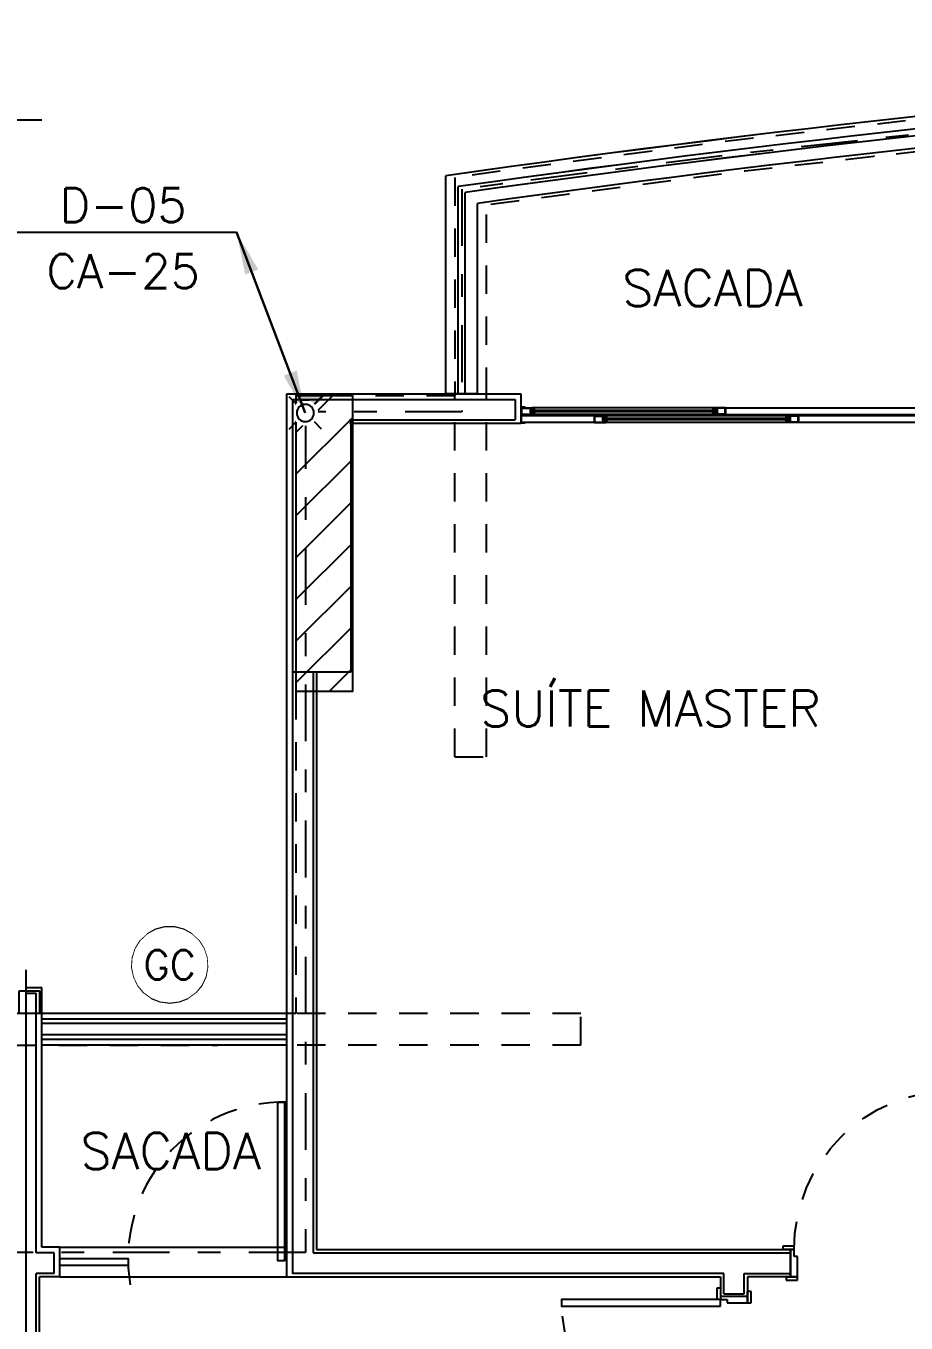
# Model space of a CAD drawing. Header units: millimetres. Extents: x 188.6 to 263.2, y 40.1 to 120.1.
# Drawn here: x 240.47 to 244.35, y 75.48 to 81.19 of the extents above; entities that cross this region are included whole.
import ezdxf
from ezdxf.enums import TextEntityAlignment as Align

# ---------------------------------------------------------------- set-up
doc = ezdxf.new("R2010")
doc.units = ezdxf.units.MM
doc.set_wipeout_variables(frame=1)
for name, pattern in [('ACAD_ISO14W100', [24, 12, -3, 0, -3, 0, -3, 0, -3]), ('DASHDOT2', [0.5, 0.25, -0.125, 0, -0.125]), ('HIDDEN2', [0.1875, 0.125, -0.0625]), ('XREF-TIPO$0$HIDDEN2', [0.1875, 0.125, -0.0625])]:
    doc.linetypes.add(name, pattern=pattern)
for name, color, linetype in [('ARQ', 8, 'Continuous'), ('ARQ-TXT', 8, 'Continuous'), ('ESTR-PILARES', 11, 'Continuous'), ('ESTR-VIGAS', 11, 'HIDDEN2'), ('ESTRUTURA', 7, 'Continuous'), ('INC-TEXTO', 7, 'Continuous'), ('SPDA-COL', 7, 'Continuous'), ('SPDA-D', 164, 'Continuous'), ('SPDA-MALHA', 162, 'ACAD_ISO14W100')]:
    doc.layers.add(name, color=color, linetype=linetype)
doc.styles.add('60-75', font='romans.shx', dxfattribs={"height": 0.12})
doc.styles.add('ROMANS', font='ROMANS.SHX', dxfattribs={"height": 0.15})
doc.dimstyles.new('IND75', dxfattribs={"dimtxt": 0.15, "dimasz": 0.1875, "dimexe": 0.15, "dimexo": 0, "dimgap": 0.1, "dimtad": 1, "dimzin": 10, "dimdsep": 46, "dimtxsty": '60-75', "dimcen": 0, "dimclrd": 256, "dimclre": 1, "dimclrt": 256, "dimadec": 0, "dimazin": 0, "dimtfac": 1, "dimtix": 1, "dimtmove": 2, "dimatfit": 3, "dimfxl": 0.15, "dimtolj": 1, "dimtzin": 6, "dimarcsym": 0})

# ---------------------------------------------------------------- blocks, each defined once
blk = doc.blocks.new('INDU')
at = {"color": 7}
blk.add_line((-0.005, 0), (0.005, 0), dxfattribs=at)
at = {"style": 'ROMANS'}
for tag, p in [('TQ-01', (0, 0.001189)), ('100', (0, -0.001718))]:
    blk.add_attdef(tag, text='', height=0.0015, dxfattribs=at).set_placement(p, align=Align.MIDDLE)
blk = doc.blocks.new('cap')
blk.add_wipeout([(0.0003, 0.075), (-0.0036, 0.0749), (-0.0076, 0.0746), (-0.0115, 0.0741), (-0.0153, 0.0734), (-0.0191, 0.0725), (-0.0229, 0.0714), (-0.0266, 0.0701), (-0.0302, 0.0686), (-0.0338, 0.067), (-0.0373, 0.0651), (-0.0406, 0.0631), (-0.0439, 0.0608), (-0.047, 0.0585), (-0.05, 0.0559), (-0.0528, 0.0532), (-0.0555, 0.0504), (-0.0581, 0.0474), (-0.0605, 0.0443), (-0.0627, 0.0411), (-0.0648, 0.0377), (-0.0667, 0.0343), (-0.0684, 0.0308), (-0.0699, 0.0271), (-0.0712, 0.0234), (-0.0724, 0.0197), (-0.0733, 0.0159), (-0.074, 0.012), (-0.0746, 0.0081), (-0.0749, 0.0042), (-0.075, 0.0003), (-0.0749, -0.0036), (-0.0746, -0.0076), (-0.0741, -0.0115), (-0.0734, -0.0153), (-0.0725, -0.0191), (-0.0714, -0.0229), (-0.0701, -0.0266), (-0.0686, -0.0302), (-0.067, -0.0338), (-0.0651, -0.0373), (-0.0631, -0.0406), (-0.0608, -0.0439), (-0.0585, -0.047), (-0.0559, -0.05), (-0.0532, -0.0528), (-0.0504, -0.0555), (-0.0474, -0.0581), (-0.0443, -0.0605), (-0.0411, -0.0627), (-0.0377, -0.0648), (-0.0343, -0.0667), (-0.0308, -0.0684), (-0.0271, -0.0699), (-0.0234, -0.0712), (-0.0197, -0.0724), (-0.0159, -0.0733), (-0.012, -0.074), (-0.0081, -0.0746), (-0.0042, -0.0749), (-0.0003, -0.075), (0.0036, -0.0749), (0.0076, -0.0746), (0.0115, -0.0741), (0.0153, -0.0734), (0.0191, -0.0725), (0.0229, -0.0714), (0.0266, -0.0701), (0.0302, -0.0686), (0.0338, -0.067), (0.0373, -0.0651), (0.0406, -0.0631), (0.0439, -0.0608), (0.047, -0.0585), (0.05, -0.0559), (0.0528, -0.0532), (0.0555, -0.0504), (0.0581, -0.0474), (0.0605, -0.0443), (0.0627, -0.0411), (0.0648, -0.0377), (0.0667, -0.0343), (0.0684, -0.0308), (0.0699, -0.0271), (0.0712, -0.0234), (0.0724, -0.0197), (0.0733, -0.0159), (0.074, -0.012), (0.0746, -0.0081), (0.0749, -0.0042), (0.075, -0.0003), (0.0749, 0.0036), (0.0746, 0.0076), (0.0741, 0.0115), (0.0734, 0.0153), (0.0725, 0.0191), (0.0714, 0.0229), (0.0701, 0.0266), (0.0686, 0.0302), (0.067, 0.0338), (0.0651, 0.0373), (0.0631, 0.0406), (0.0608, 0.0439), (0.0585, 0.047), (0.0559, 0.05), (0.0532, 0.0528), (0.0504, 0.0555), (0.0474, 0.0581), (0.0443, 0.0605), (0.0411, 0.0627), (0.0377, 0.0648), (0.0343, 0.0667), (0.0308, 0.0684), (0.0271, 0.0699), (0.0234, 0.0712), (0.0197, 0.0724), (0.0159, 0.0733), (0.012, 0.074), (0.0081, 0.0746), (0.0042, 0.0749)])
for p, q in [((-0.053, 0.053), (-0.0955, 0.0955)), ((0.053, 0.053), (0.0955, 0.0955)), ((-0.0955, -0.0955), (-0.053, -0.053)), ((0.0955, -0.0955), (0.053, -0.053))]:
    blk.add_line(p, q)
blk.add_circle((0, 0), 0.0504)
blk = doc.blocks.new('varanda pav tipo')
at = {"color": 0, "linetype": 'Continuous'}
for p, q in [((34.87, -1.665), (34.87, -0.705)), ((34.925, -1.665), (34.925, -0.7527)), ((34.955, -1.665), (34.955, -0.7788)), ((35.01, -1.665), (35.01, -0.8266)), ((35.01, -1.665), (34.87, -1.665))]:
    blk.add_line(p, q, dxfattribs=at)
for radius, start, end in [(66.1415, 81.899467, 98.100485), (66.0865, 81.940842, 98.059109), (66.0565, 81.963438, 98.036513), (66.0015, 82.004914, 97.995038)]:
    blk.add_arc((44.19, -66.1865), radius, start, end, dxfattribs=at)
blk = doc.blocks.new('XREF-TIPO$0$PORTA 70')
at = {"color": 0}
for p, q in [((36.2665, 23.8835), (36.2815, 23.8835)), ((36.2665, 23.8335), (36.2665, 23.8835)), ((36.2815, 23.8335), (36.2815, 23.8835)), ((36.2815, 23.8335), (36.2665, 23.8335)), ((36.2815, 23.8485), (36.2815, 23.8335)), ((36.4015, 23.8485), (36.2815, 23.8485)), ((36.3115, 23.8335), (36.2815, 23.8335)), ((36.3115, 23.8185), (36.3115, 23.8335)), ((36.4015, 23.8685), (36.4165, 23.8685)), ((36.4015, 23.8685), (36.4015, 23.8185)), ((36.4015, 23.8185), (36.4015, 23.8485)), ((36.4165, 23.8685), (36.4165, 23.8185)), ((36.4015, 23.8185), (36.3115, 23.8185)), ((36.4165, 23.8185), (36.4015, 23.8185)), ((36.3115, 23.1485), (36.4015, 23.1485)), ((36.3115, 23.1335), (36.3115, 23.1485)), ((36.4015, 23.1485), (36.4165, 23.1485)), ((36.4015, 23.1185), (36.4015, 23.1485)), ((36.4015, 23.1485), (36.4015, 23.0985)), ((36.4165, 23.1485), (36.4165, 23.0985)), ((36.2665, 23.0835), (36.2665, 23.1335)), ((36.2815, 23.0835), (36.2665, 23.0835)), ((36.2815, 23.1335), (36.3115, 23.1335)), ((36.2815, 23.0835), (36.2815, 23.1335)), ((36.2815, 23.1185), (36.4015, 23.1185)), ((36.4165, 23.0985), (36.4015, 23.0985))]:
    blk.add_line(p, q, dxfattribs=at)
blk.add_lwpolyline([(36.2815, 23.1635), (36.2815, 23.1335), (35.5815, 23.1335), (35.5815, 23.1635)], close=True, dxfattribs=at)
at = {"color": 0, "linetype": 'XREF-TIPO$0$HIDDEN2'}
blk.add_arc((36.2815, 23.1335), 0.7, 90, 180, dxfattribs=at)
blk = doc.blocks.new('XREF-TIPO$0$A$C491F7D64-flat-1')
for p, q in [((-0.057, 0.03), (-0.005, 0.03)), ((-0.057, 0.03), (-0.057, 0)), ((-0.055, 0.028), (-0.019, 0.028)), ((-0.055, 0.002), (-0.055, 0.028)), ((-0.055, 0.002), (-0.007, 0.002)), ((-0.019, 0.028), (-0.019, 0.008)), ((-0.007, 0.008), (-0.019, 0.008)), ((-0.017, 0.03), (-0.017, 0.02)), ((-0.005, 0.02), (-0.017, 0.02)), ((-0.017, 0.02), (-0.017, 0.01)), ((-0.005, 0.01), (-0.017, 0.01)), ((-0.005, 0.0195), (-0.0165, 0.0195)), ((0, 0.0185), (-0.0165, 0.0185)), ((0, 0.0115), (-0.0165, 0.0115)), ((-0.005, 0.0105), (-0.0165, 0.0105)), ((-0.015, 0.028), (-0.015, 0.022)), ((-0.015, 0.028), (-0.007, 0.028)), ((-0.007, 0.022), (-0.015, 0.022)), ((-0.007, 0.028), (-0.007, 0.022)), ((-0.007, 0.008), (-0.007, 0.002)), ((-0.005, 0.03), (-0.005, 0.02)), ((-0.005, 0.01), (-0.005, 0)), ((-0.0045, 0.02), (-0.0045, 0.025)), ((-0.0045, 0.01), (-0.0045, 0.005)), ((0, 0.02), (0, 0.0185)), ((0, 0.01), (0, 0.0115)), ((-0.057, 0), (-0.005, 0)), ((-0.055, 0), (-0.055, 0))]:
    blk.add_line(p, q)
for centre, radius, start, end in [((-0.0165, 0.019), 0.0005, 90, 270), ((-0.0165, 0.011), 0.0005, 90, 270), ((-0.005, 0.02), 0.0005, 270, 0), ((-0.005, 0.01), 0.0005, 0, 90), ((-0.005, 0.02), 0.005, 0, 84.2608), ((-0.005, 0.01), 0.005, 275.7392, 0)]:
    blk.add_arc(centre, radius, start, end)
blk = doc.blocks.new('XREF-TIPO$0$A$C70231090-flat-1')
for p, q in [((-0.055, 0.02), (-0.055, 0.0185)), ((-0.055, 0.0185), (-0.0385, 0.0185)), ((-0.055, 0.0115), (-0.0385, 0.0115)), ((-0.055, 0.01), (-0.055, 0.0115)), ((-0.0505, 0.02), (-0.0505, 0.025)), ((-0.0505, 0.01), (-0.0505, 0.005)), ((0, 0.03), (-0.05, 0.03)), ((-0.05, 0.03), (-0.05, 0.02)), ((-0.05, 0.02), (-0.038, 0.02)), ((-0.05, 0.0195), (-0.0385, 0.0195)), ((-0.05, 0.0105), (-0.0385, 0.0105)), ((-0.05, 0.01), (-0.05, 0)), ((-0.05, 0.01), (-0.038, 0.01)), ((-0.04, 0.028), (-0.048, 0.028)), ((-0.048, 0.028), (-0.048, 0.022)), ((-0.048, 0.022), (-0.04, 0.022)), ((-0.048, 0.008), (-0.036, 0.008)), ((-0.048, 0.008), (-0.048, 0.002)), ((-0.002, 0.002), (-0.048, 0.002)), ((-0.04, 0.028), (-0.04, 0.022)), ((-0.038, 0.03), (-0.038, 0.02)), ((-0.038, 0.02), (-0.038, 0.01)), ((-0.002, 0.028), (-0.036, 0.028)), ((-0.036, 0.028), (-0.036, 0.008)), ((-0.002, 0.019), (-0.002, 0.028)), ((-0.002, 0.002), (-0.002, 0.019)), ((-0.002, 0.019), (-0.002, 0.019)), ((0, 0.017), (0, 0.03)), ((0, 0.002), (0, 0.017)), ((0, 0.017), (0, 0.017)), ((0, 0), (0, 0.002)), ((0, 0.002), (0, 0.002)), ((0, 0), (-0.05, 0))]:
    blk.add_line(p, q)
for centre, radius, start, end in [((-0.05, 0.02), 0.005, 95.7392, 180), ((-0.05, 0.01), 0.005, 180, 264.2608), ((-0.05, 0.02), 0.0005, 180, 270), ((-0.05, 0.01), 0.0005, 90, 180), ((-0.0385, 0.019), 0.0005, 270, 90), ((-0.0385, 0.011), 0.0005, 270, 90)]:
    blk.add_arc(centre, radius, start, end)
blk = doc.blocks.new('XREF-TIPO$0$A$C491F7D64-flat-2')
for p, q in [((-0.057, 0.03), (-0.005, 0.03)), ((-0.057, 0.03), (-0.057, 0)), ((-0.055, 0.028), (-0.019, 0.028)), ((-0.055, 0.002), (-0.055, 0.028)), ((-0.055, 0.002), (-0.007, 0.002)), ((-0.019, 0.028), (-0.019, 0.008)), ((-0.007, 0.008), (-0.019, 0.008)), ((-0.017, 0.03), (-0.017, 0.02)), ((-0.005, 0.02), (-0.017, 0.02)), ((-0.017, 0.02), (-0.017, 0.01)), ((-0.005, 0.01), (-0.017, 0.01)), ((-0.005, 0.0195), (-0.0165, 0.0195)), ((0, 0.0185), (-0.0165, 0.0185)), ((0, 0.0115), (-0.0165, 0.0115)), ((-0.005, 0.0105), (-0.0165, 0.0105)), ((-0.015, 0.028), (-0.015, 0.022)), ((-0.015, 0.028), (-0.007, 0.028)), ((-0.007, 0.022), (-0.015, 0.022)), ((-0.007, 0.028), (-0.007, 0.022)), ((-0.007, 0.008), (-0.007, 0.002)), ((-0.005, 0.03), (-0.005, 0.02)), ((-0.005, 0.01), (-0.005, 0)), ((-0.0045, 0.02), (-0.0045, 0.025)), ((-0.0045, 0.01), (-0.0045, 0.005)), ((0, 0.02), (0, 0.0185)), ((0, 0.01), (0, 0.0115)), ((-0.057, 0), (-0.005, 0)), ((-0.055, 0), (-0.055, 0))]:
    blk.add_line(p, q)
for centre, radius, start, end in [((-0.0165, 0.019), 0.0005, 90, 270), ((-0.0165, 0.011), 0.0005, 90, 270), ((-0.005, 0.02), 0.0005, 270, 0), ((-0.005, 0.01), 0.0005, 0, 90), ((-0.005, 0.02), 0.005, 0, 84.2608), ((-0.005, 0.01), 0.005, 275.7392, 0)]:
    blk.add_arc(centre, radius, start, end)
blk = doc.blocks.new('XREF-TIPO$0$A$C491F7D64-flat-3')
for p, q in [((0, 0.02), (0, 0.0185)), ((0, 0.0185), (0.0165, 0.0185)), ((0, 0.01), (0, 0.0115)), ((0, 0.0115), (0.0165, 0.0115)), ((0.0045, 0.02), (0.0045, 0.025)), ((0.0045, 0.01), (0.0045, 0.005)), ((0.057, 0.03), (0.005, 0.03)), ((0.005, 0.03), (0.005, 0.02)), ((0.005, 0.02), (0.017, 0.02)), ((0.005, 0.0195), (0.0165, 0.0195)), ((0.005, 0.0105), (0.0165, 0.0105)), ((0.005, 0.01), (0.017, 0.01)), ((0.005, 0.01), (0.005, 0)), ((0.007, 0.028), (0.007, 0.022)), ((0.015, 0.028), (0.007, 0.028)), ((0.007, 0.022), (0.015, 0.022)), ((0.007, 0.008), (0.007, 0.002)), ((0.007, 0.008), (0.019, 0.008)), ((0.055, 0.002), (0.007, 0.002)), ((0.015, 0.028), (0.015, 0.022)), ((0.017, 0.03), (0.017, 0.02)), ((0.017, 0.02), (0.017, 0.01)), ((0.019, 0.028), (0.019, 0.008)), ((0.055, 0.028), (0.019, 0.028)), ((0.055, 0.002), (0.055, 0.028)), ((0.057, 0.03), (0.057, 0)), ((0.057, 0), (0.005, 0)), ((0.055, 0), (0.055, 0))]:
    blk.add_line(p, q)
for centre, radius, start, end in [((0.005, 0.02), 0.005, 95.7392, 180), ((0.005, 0.01), 0.005, 180, 264.2608), ((0.005, 0.02), 0.0005, 180, 270), ((0.005, 0.01), 0.0005, 90, 180), ((0.0165, 0.019), 0.0005, 270, 90), ((0.0165, 0.011), 0.0005, 270, 90)]:
    blk.add_arc(centre, radius, start, end)
blk = doc.blocks.new('XREF-TIPO$0$A$C6916644B-flat-1')
at = {"color": 0}
for p, q in [((0.02, 0.071), (0, 0.071)), ((0, 0.071), (0, 0)), ((0.002, 0.069), (0.002, 0.002)), ((0.002, 0.069), (0.02, 0.069)), ((0.8968, 0.068), (0.002, 0.068)), ((0.02, 0.071), (0.02, 0.069)), ((0.8988, 0.068), (1.7498, 0.068)), ((1.78, 0.071), (1.78, 0.069)), ((1.78, 0.071), (1.8, 0.071)), ((1.798, 0.069), (1.78, 0.069)), ((1.798, 0.069), (1.798, 0.002)), ((1.8, 0.071), (1.8, 0)), ((0.8968, 0.038), (0.002, 0.038)), ((0.002, 0.033), (1.798, 0.033)), ((0.002, 0.003), (1.798, 0.003)), ((0.002, 0.002), (0.02, 0.002)), ((0.02, 0), (0.02, 0.002)), ((0.6152, 0.021), (1.4372, 0.021)), ((0.6152, 0.015), (1.4372, 0.015)), ((0.6272, 0.033), (1.4252, 0.033)), ((0.6272, 0.003), (1.4252, 0.003)), ((0.8968, 0.038), (1.7498, 0.038)), ((0.9368, 0.056), (1.7568, 0.056)), ((0.9368, 0.05), (1.7568, 0.05)), ((1.78, 0), (1.78, 0.002)), ((1.7978, 0.002), (1.78, 0.002)), ((0.02, 0), (0, 0)), ((1.78, 0), (1.7998, 0))]:
    blk.add_line(p, q, dxfattribs=at)
for name, p in [('XREF-TIPO$0$A$C491F7D64-flat-1', (0.9538, 0.038)), ('XREF-TIPO$0$A$C491F7D64-flat-3', (1.7398, 0.038)), ('XREF-TIPO$0$A$C491F7D64-flat-2', (0.6322, 0.003)), ('XREF-TIPO$0$A$C70231090-flat-1', (1.4752, 0.003))]:
    blk.add_blockref(name, p, dxfattribs=at)
blk = doc.blocks.new('ESTR-TP-29.09.2016')
at = {"layer": 'ESTR-PILARES'}
for p, q in [((35.71, 19.8842), (35.871, 20.0452)), ((35.91, 20.0452), (35.91, 20.0452)), ((35.71, 19.7003), (35.96, 19.9503)), ((35.71, 19.5165), (35.96, 19.7665)), ((35.71, 19.3326), (35.96, 19.5826)), ((35.71, 19.1488), (35.96, 19.3988)), ((35.835, 19.3952), (35.835, 19.3952)), ((35.71, 18.9649), (35.96, 19.2149)), ((35.71, 18.7811), (35.96, 19.0311)), ((35.858, 18.7452), (35.96, 18.8472))]:
    blk.add_line(p, q, dxfattribs=at)
for points in [[(35.71, 18.7452), (35.96, 18.7452), (35.96, 20.0452), (35.71, 20.0452), (35.71, 18.7452)], [(35.71, 20.0452), (35.71, 19.9252), (35.83, 20.0452), (35.71, 20.0452)]]:
    blk.add_lwpolyline(points, dxfattribs=at)
for points in [[(35.71, 20.0452), (35.71, 19.9252), (35.83, 20.0452)], [(35.71, 20.0452), (35.83, 20.0452), (35.71, 20.0452)]]:
    blk.add_solid(points, dxfattribs=at)
at = {"layer": 'ESTR-VIGAS'}
for p, q in [((36.41, 18.4552), (36.55, 18.4552)), ((36.41, 18.4552), (36.41, 18.4552)), ((36.41, 18.4552), (36.41, 18.4552)), ((36.41, 18.4552), (36.41, 18.4552)), ((36.965, 17.1852), (36.965, 17.3252)), ((36.965, 17.3252), (36.965, 17.3252)), ((36.965, 17.3252), (36.965, 17.3252)), ((36.965, 17.1852), (36.965, 17.1852)), ((36.965, 17.1852), (36.965, 17.1852))]:
    blk.add_line(p, q, dxfattribs=at)
for points in [[(38.2433, 21.2426), (38.2423, 21.2424)], [(38.2581, 21.1033), (38.2591, 21.1035)], [(36.41, 21.0082), (36.41, 20.0452)], [(36.55, 20.0452), (36.55, 20.8858)], [(36.41, 20.0452), (35.96, 20.0452)], [(36.41, 18.4552), (36.41, 20.0452)], [(36.55, 18.4552), (36.55, 20.0452)], [(35.71, 18.7452), (35.71, 17.3252)], [(34.49, 17.3252), (34.49, 17.4252), (34.58, 17.4252), (34.58, 17.3252)], [(35.71, 17.3252), (33.36, 17.3252)], [(36.965, 17.3252), (35.71, 17.3252)], [(33.765, 17.1852), (35.365, 17.1852)], [(36.965, 17.1852), (35.365, 17.1852)]]:
    blk.add_lwpolyline(points, dxfattribs=at)
for radius, start, end in [(66.1163, 81.918164, 98.081621), (65.9756, 82.0236, 97.976185)]:
    blk.add_arc((45.7049, -44.4515), radius, start, end, dxfattribs=at)
blk = doc.blocks.new('INC-OBJETO')
at = {"color": 0}
blk.add_lwpolyline([(0, 0.002084), (-0.000518, 0.002019), (-0.001004, 0.001827), (-0.001427, 0.001519), (-0.00176, 0.001117), (-0.001982, 0.000644), (-0.00208, 0.000131), (-0.002047, -0.000391), (-0.001886, -0.000887), (-0.001606, -0.001329), (-0.001225, -0.001686), (-0.000767, -0.001938), (-0.000261, -0.002068), (0.000261, -0.002068), (0.000767, -0.001938), (0.001225, -0.001686), (0.001606, -0.001329), (0.001886, -0.000887), (0.002047, -0.000391), (0.00208, 0.000131), (0.001982, 0.000644), (0.00176, 0.001117), (0.001427, 0.001519), (0.001004, 0.001827), (0.000518, 0.002019)], close=True, dxfattribs=at)
blk.add_wipeout([(0, 0.002084), (-0.000518, 0.002019), (-0.001004, 0.001827), (-0.001427, 0.001519), (-0.00176, 0.001117), (-0.001982, 0.000644), (-0.00208, 0.000131), (-0.002047, -0.000391), (-0.001886, -0.000887), (-0.001606, -0.001329), (-0.001225, -0.001686), (-0.000767, -0.001938), (-0.000261, -0.002068), (0.000261, -0.002068), (0.000767, -0.001938), (0.001225, -0.001686), (0.001606, -0.001329), (0.001886, -0.000887), (0.002047, -0.000391), (0.00208, 0.000131), (0.001982, 0.000644), (0.00176, 0.001117), (0.001427, 0.001519), (0.001004, 0.001827), (0.000518, 0.002019)], dxfattribs=at)
at = {"color": 0, "style": 'ROMANS', "width": 1.285725}
blk.add_attdef('OBJETO', text='', height=0.0016, dxfattribs=at).set_placement((-0.001786, -0.00083), (0.001643, -0.00083), align=Align.FIT)

msp = doc.modelspace()

# ---------------------------------------------------------------- linework, layer by layer
at = {"layer": 'ARQ'}
for p, q in [((242.6282, 79.5446), (242.6282, 79.4546)), ((242.6282, 79.5446), (242.6282, 79.4546)), ((242.6532, 79.5696), (242.6532, 79.4396)), ((242.6532, 79.5696), (242.6532, 79.4396)), ((241.8982, 79.4546), (242.6282, 79.4546)), ((241.8982, 79.4546), (242.6282, 79.4546)), ((241.8982, 79.4396), (242.6532, 79.4396)), ((241.8982, 79.4396), (242.6532, 79.4396)), ((241.9053, 79.4527), (241.9053, 78.3426)), ((241.9053, 78.3426), (241.6482, 78.3426)), ((241.7382, 78.3426), (241.7382, 75.7846)), ((241.7382, 78.3426), (241.7382, 75.7846)), ((241.7532, 78.3426), (241.7532, 75.7996)), ((241.7532, 78.3426), (241.7532, 75.7996)), ((240.4732, 77.0313), (240.4732, 70.5153)), ((240.4732, 77.0313), (240.4732, 70.5153)), ((240.4732, 76.9546), (240.5432, 76.9546)), ((240.4732, 76.9546), (240.5432, 76.9546)), ((240.4732, 76.9296), (240.5182, 76.9296)), ((240.4732, 76.9296), (240.5182, 76.9296)), ((240.5182, 75.7846), (240.5182, 76.9296)), ((240.5182, 75.7846), (240.5182, 76.9296)), ((240.5432, 75.8096), (240.5432, 76.9546)), ((240.5432, 75.8096), (240.5432, 76.9546)), ((241.6232, 76.8146), (240.5426, 76.8146)), ((241.6232, 76.8146), (240.5426, 76.8146)), ((241.6232, 76.7952), (240.5426, 76.7952)), ((241.6232, 76.7952), (240.5426, 76.7952)), ((241.6232, 76.8395), (240.5432, 76.8395)), ((241.6232, 76.8395), (240.5432, 76.8395)), ((241.6232, 76.7452), (240.5426, 76.7452)), ((241.6232, 76.7452), (240.5426, 76.7452)), ((241.6232, 76.7246), (240.5426, 76.7246)), ((241.6232, 76.7246), (240.5426, 76.7246)), ((241.6232, 76.6996), (240.5426, 76.6996)), ((241.6232, 76.6996), (240.5426, 76.6996)), ((240.5982, 75.7846), (240.5182, 75.7846)), ((240.5982, 75.7846), (240.5182, 75.7846)), ((240.6232, 75.8096), (240.5432, 75.8096)), ((240.6232, 75.8096), (240.5432, 75.8096)), ((240.5982, 75.6946), (240.5982, 75.7846)), ((240.5982, 75.6946), (240.5982, 75.7846)), ((240.6232, 75.6796), (240.6232, 75.8096)), ((240.6232, 75.8096), (241.6232, 75.8096)), ((240.6232, 75.6796), (240.6232, 75.8096)), ((240.6232, 75.8096), (241.6232, 75.8096)), ((241.7382, 75.7846), (243.8413, 75.7846)), ((241.7382, 75.7846), (243.8413, 75.7846)), ((241.7532, 75.7996), (243.8413, 75.7996)), ((241.7532, 75.7996), (243.8413, 75.7996)), ((243.8413, 75.7996), (243.8413, 75.6796)), ((243.8413, 75.7996), (243.8413, 75.6796)), ((240.5182, 72.1246), (240.5182, 75.6946)), ((240.5982, 75.6946), (240.5182, 75.6946)), ((240.5182, 72.1246), (240.5182, 75.6946)), ((240.5982, 75.6946), (240.5182, 75.6946)), ((240.5332, 72.1396), (240.5332, 75.6796)), ((240.6232, 75.6796), (240.5332, 75.6796)), ((240.5332, 72.1396), (240.5332, 75.6796)), ((240.6232, 75.6796), (240.5332, 75.6796)), ((240.6232, 75.6796), (241.6232, 75.6796)), ((240.6232, 75.6796), (241.6232, 75.6796)), ((241.6232, 75.6796), (243.5332, 75.6796)), ((241.6232, 75.6796), (243.5332, 75.6796)), ((243.5482, 75.6946), (241.6482, 75.6946)), ((243.5482, 75.6946), (241.6482, 75.6946)), ((243.5332, 75.6796), (243.5332, 75.5946)), ((243.5332, 75.6796), (243.5332, 75.5946)), ((243.5482, 75.6046), (243.5482, 75.6946)), ((243.5482, 75.6046), (243.5482, 75.6946)), ((243.6382, 75.6946), (243.8413, 75.6946)), ((243.6382, 75.6046), (243.6382, 75.6946)), ((243.6382, 75.6946), (243.8413, 75.6946)), ((243.6382, 75.6046), (243.6382, 75.6946)), ((243.8413, 75.6796), (243.6532, 75.6796)), ((243.6532, 75.6796), (243.6532, 75.5946)), ((243.8413, 75.6796), (243.6532, 75.6796)), ((243.6532, 75.6796), (243.6532, 75.5946)), ((243.5482, 75.6046), (243.6382, 75.6046)), ((243.5482, 75.6046), (243.6382, 75.6046))]:
    msp.add_line(p, q, dxfattribs=at)
for points in [[(241.6132, 76.4494), (241.6132, 75.7494), (241.5832, 75.7494), (241.5832, 76.4494)], [(241.6132, 76.4494), (241.6132, 75.7494), (241.5832, 75.7494), (241.5832, 76.4494)], [(240.6232, 75.7596), (240.9232, 75.7596), (240.9232, 75.7296), (240.6232, 75.7296)], [(240.6232, 75.7596), (240.9232, 75.7596), (240.9232, 75.7296), (240.6232, 75.7296)]]:
    msp.add_lwpolyline(points, close=True, dxfattribs=at)
at = {"layer": 'ARQ', "linetype": 'XREF-TIPO$0$HIDDEN2'}
msp.add_arc((241.6132, 75.7596), 0.69, 89.1696, 189.6826, dxfattribs=at)
msp.add_arc((241.6132, 75.7596), 0.69, 89.1696, 189.6826, dxfattribs=at)
at = {"layer": 'SPDA-MALHA', "linetype": 'DASHDOT2'}
for p, q in [((242.394, 80.471), (242.394, 79.4891)), ((242.394, 79.4891), (241.7055, 79.4891)), ((241.7055, 79.4891), (241.7055, 75.7873)), ((241.7055, 75.7873), (239.2431, 75.7873))]:
    msp.add_line(p, q, dxfattribs=at)
msp.add_arc((251.6316, 12.835), 68.264, 82.201764, 97.777224, dxfattribs=at)

# ---------------------------------------------------------------- block references
at = {"layer": 'ARQ', "xscale": -1}
msp.add_blockref('XREF-TIPO$0$A$C6916644B-flat-1', (244.4532, 79.4396), dxfattribs=at)
msp.add_blockref('XREF-TIPO$0$A$C6916644B-flat-1', (244.4532, 79.4396), dxfattribs=at)
at = {"layer": 'ARQ', "extrusion": (0, 0, -1), "zscale": -1}
for p, rotation in [((-267.6917, 112.0811), 270), ((-267.6917, 112.0811), 270), ((-207.2517, 98.7131), 180), ((-207.2517, 98.7131), 180)]:
    msp.add_blockref('XREF-TIPO$0$PORTA 70', p, dxfattribs=dict(at, rotation=rotation))
at = {"layer": 'ESTRUTURA'}
msp.add_blockref('ESTR-TP-29.09.2016', (205.9531, 59.5144), dxfattribs=at)
at = {"layer": 'SPDA-COL'}
ref = msp.add_blockref('INDU', (240.0431, 80.7754), dxfattribs=dict(at, xscale=100, yscale=100, zscale=100))
ref.add_attrib('100', 'CA-25', dxfattribs={"layer": '0', "height": 0.15, "style": 'ROMANS'}).set_placement((240.0431, 80.6037, 0.9), align=Align.MIDDLE)
ref.add_attrib('TQ-01', 'D-04', dxfattribs={"layer": '0', "height": 0.15, "style": 'ROMANS'}).set_placement((240.0431, 80.8943, 0.9), align=Align.MIDDLE)
ref = msp.add_blockref('INDU', (240.9014, 80.2811), dxfattribs=dict(at, xscale=100, yscale=100, zscale=100))
ref.add_attrib('100', 'CA-25', dxfattribs={"layer": '0', "height": 0.15, "style": 'ROMANS'}).set_placement((240.9014, 80.1093, 0.9), align=Align.MIDDLE)
ref.add_attrib('TQ-01', 'D-05', dxfattribs={"layer": '0', "height": 0.15, "style": 'ROMANS'}).set_placement((240.9014, 80.4, 0.9), align=Align.MIDDLE)

# ---------------------------------------------------------------- texts
at = {"layer": 'ARQ-TXT', "style": '60-75'}
for s, p in [('SACADA', (243.1009, 79.9552)), ('SUÍTE MASTER', (242.4741, 78.1029)), ('SACADA', (240.7132, 76.1538))]:
    msp.add_text(s, height=0.16, dxfattribs=at).set_placement(p)

# ---------------------------------------------------------------- next in the draw order: block references
at = {"layer": 'INC-TEXTO'}
ref = msp.add_blockref('INC-OBJETO', (241.1068, 77.0538), dxfattribs=dict(at, xscale=80, yscale=80, zscale=80, rotation=180))
ref.add_attrib('OBJETO', 'GC', dxfattribs={"layer": '0', "height": 0.128, "style": 'ROMANS'}).set_placement((241.1068, 77.0538), align=Align.MIDDLE_CENTER)
at = {"layer": 'SPDA-D', "xscale": -0.75, "yscale": 0.75, "zscale": 0.75}
msp.add_blockref('cap', (241.7043, 79.4848), dxfattribs=at)

# ---------------------------------------------------------------- next in the draw order: linework, layer by layer
at = {"layer": 'ARQ'}
for p, q in [((241.6232, 75.6796), (241.6232, 79.5696)), ((241.6232, 79.5696), (242.6532, 79.5696)), ((241.6232, 75.6796), (241.6232, 79.5696)), ((241.6232, 79.5696), (242.6532, 79.5696)), ((241.6482, 79.5446), (241.6482, 75.6946)), ((241.6482, 79.5446), (242.6282, 79.5446)), ((241.6482, 79.5446), (241.6482, 75.6946)), ((241.6482, 79.5446), (242.6282, 79.5446))]:
    msp.add_line(p, q, dxfattribs=at)

# ---------------------------------------------------------------- next in the draw order: block references
at = {"layer": 'ARQ', "linetype": 'HIDDEN2'}
for p in [(207.4529, 81.2344), (207.4532, 81.2345)]:
    msp.add_blockref('varanda pav tipo', p, dxfattribs=at)

# ---------------------------------------------------------------- next in the draw order: leaders
at = {"layer": 'SPDA-COL'}
for points in [[(241.4014, 80.2811), (241.7043, 79.4848)], [(241.7043, 79.4848), (241.4014, 80.2811)]]:
    msp.add_leader(points, dimstyle='IND75', dxfattribs=at)

doc.saveas('drawing.dxf')
